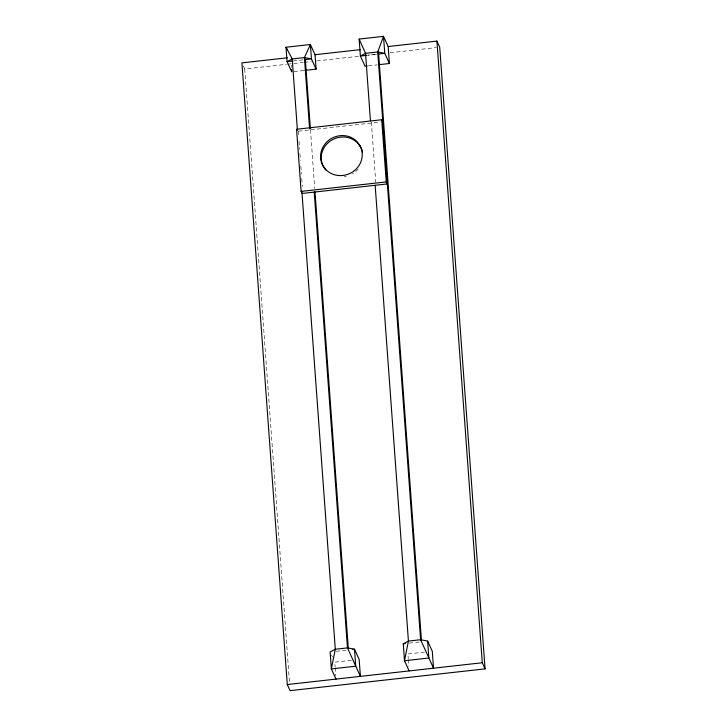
<?xml version="1.0" encoding="UTF-8"?>
<svg xmlns="http://www.w3.org/2000/svg" width="727" height="727" viewBox="0 0 727 727"><rect width="100%" height="100%" fill="white"/><g stroke="black" fill="none" stroke-linecap="round" stroke-linejoin="round"><path stroke-width="0.55" stroke-dasharray="3.63 2.73" d="M293.154 60.968L303.123 59.85M376.441 54.243L367.571 55.234L376.595 54.252M243.327 65.93L244.726 68.983L286.429 64.321M287.556 64.203L303.332 62.44M304.459 62.313L311.22 61.559M316.863 60.923L358.565 56.27M390.126 52.744L436.336 47.582M293.944 71.591L303.913 70.474M368.362 65.857L377.222 64.867M298.606 131.169L309.693 129.933M310.82 129.806L380.466 122.027M336.228 651.292L347.306 650.056M409.346 643.122L419.325 642.014M351.414 660.307L334.793 662.161L335.129 666.677M424.541 652.137L407.92 653.991L408.247 658.508M331.53 655.027L332.466 657.063M371.343 122.181L375.723 182.195M408.329 659.634L408.828 666.405M310.456 129.724L314.746 188.529M298.27 131.087L298.679 136.74M299.015 141.265L299.588 149.18M299.924 153.706L300.415 160.485M300.833 166.138L301.405 174.062M301.732 178.578L302.314 186.494M291.236 65.185L291.4 67.402M335.211 667.804L335.783 675.71M244.726 68.983L289.5 682.726M358.184 168.973A21.065 19.802 -24.6 0 1 352.368 173.944M346.27 176.416A21.065 19.802 -24.6 0 1 344.116 176.825"/><path stroke-width="1.09" d="M433.528 668.204L420.606 639.724L377.722 51.962L383.511 36.35L359.138 39.076L360.374 56.043L365.036 66.23L367.253 65.975M309.611 128.797L304.413 57.569L310.384 44.52L286.011 47.246L287.065 61.65L291.727 71.837L291.563 69.619M409.156 670.957L404.494 660.743L403.258 643.804L408.42 641.087L420.606 639.724L427.63 641.087L432.292 651.265L433.528 668.24M287.347 57.796L241.927 62.876L287.283 684.543L290.082 690.65L485.073 668.867L439.717 47.2L436.918 41.094L388.173 46.537L383.511 36.35L384.747 53.316L389.408 63.503L379.439 64.621M305.022 70.346L316.1 69.11L311.438 58.923L310.384 44.52L315.045 54.707L360.474 49.627M304.413 57.569L305.34 59.605L311.438 58.923L304.413 57.569L292.227 58.932L287.065 61.65L292.136 61.086M377.722 51.962L378.649 53.998L384.747 53.316L377.722 51.962L365.536 53.325L360.374 56.043L366.463 55.361M381.72 119.746L296.571 129.252L301.105 191.419L302.041 193.464L387.182 183.949L382.647 121.782L381.72 119.746L386.255 181.914L387.182 183.949M301.105 191.419L386.255 181.914M352.477 649.475L354.503 649.247L359.165 659.434L360.41 676.401M403.258 643.804L405.284 643.577M287.283 684.543L482.274 662.751L485.073 668.867M325.823 170.1L323.424 166.81A21.065 19.802 -24.6 0 1 330.367 140.974A21.065 19.802 -24.6 0 1 357.648 143.019L360.701 147.208A21.065 19.802 -24.6 0 1 362.482 152.061M286.947 49.282L286.011 47.246L292.227 58.932L297.416 130.16M360.401 676.374L347.479 647.893L314.228 192.101M359.138 39.076L365.536 53.325L370.461 120.873M436.918 41.094L482.274 662.751M388.173 46.537L389.408 63.503M427.63 641.087L428.866 658.017L404.494 660.743L408.42 641.087L375.159 185.294M378.649 53.998L421.451 640.632M315.045 54.707L316.1 69.11M305.34 59.605L310.374 128.588M315 191.919L348.251 647.666M301.869 191.201L335.292 649.256L331.367 668.904L336.038 679.127M335.292 649.256L330.131 651.974L331.367 668.904L355.739 666.186L354.503 649.247L347.479 647.893L335.292 649.256M360.047 145.782L356.993 141.592A21.065 19.802 -24.6 0 0 329.713 139.548A21.065 19.802 -24.6 0 0 322.77 165.383L325.832 169.573A21.065 19.802 -24.6 0 0 353.113 171.617A21.065 19.802 -24.6 0 0 360.047 145.782"/></g></svg>
